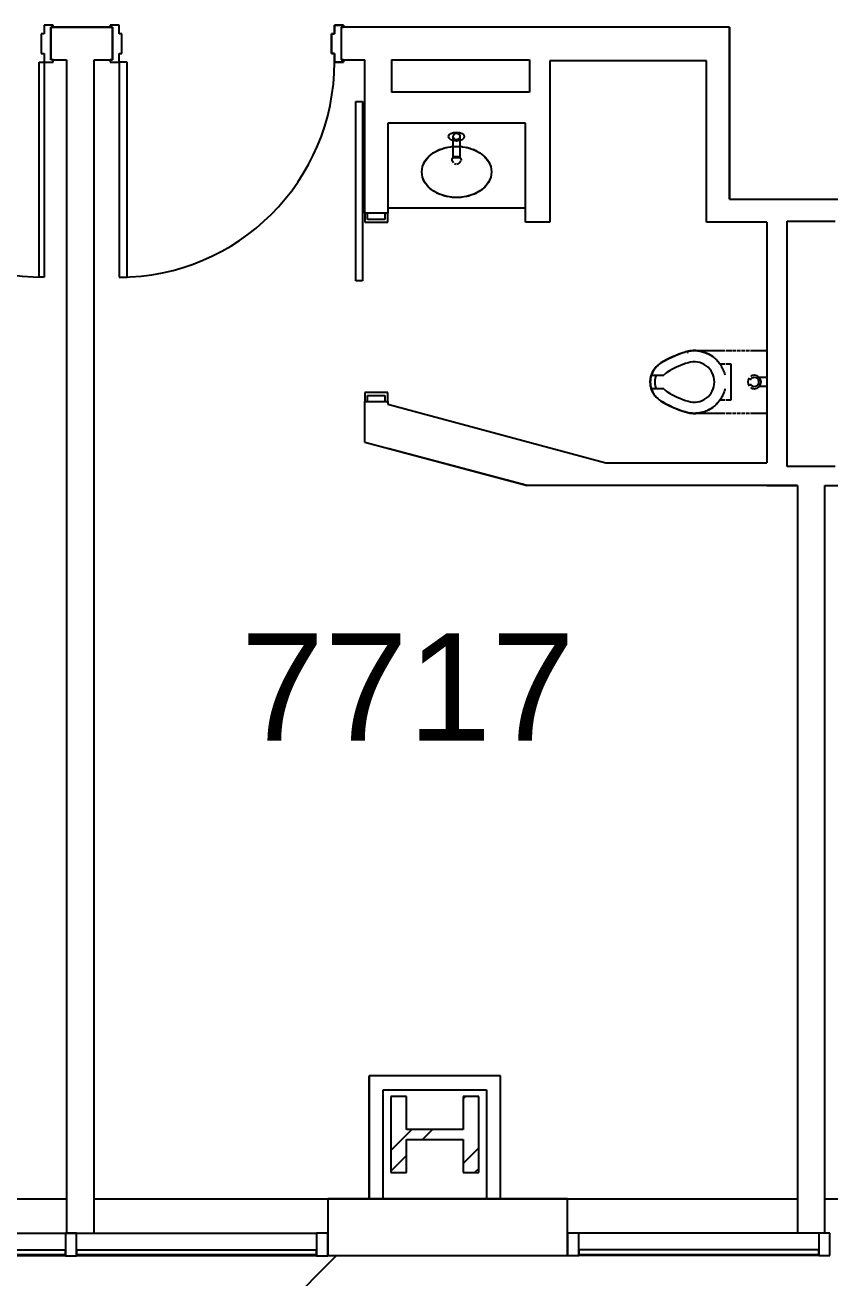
# Model space of a CAD drawing. Header units: inches. Extents: x -59 to 5673, y -29 to 4299.
# Drawn here: x 1039.2 to 1218.7, y 3088.1 to 3367.6 of the extents above; entities that cross this region are included whole.
import ezdxf

# ---------------------------------------------------------------- set-up
doc = ezdxf.new("R2010")
doc.units = ezdxf.units.IN
doc.header["$LTSCALE"] = 96
doc.header["$MEASUREMENT"] = 0
for name, color, linetype in [('A-ANNO-ROOM', 4, 'Continuous'), ('A-COLS', 5, 'Continuous'), ('A-DOOR', 2, 'Continuous'), ('A-FLOR-CASE', 3, 'Continuous'), ('A-FLOR-PFIX', 2, 'Continuous'), ('A-GLAZ', 2, 'Continuous'), ('A-ROOF-LEVL-THIN', 1, 'Continuous'), ('A-WALL-FULL', 6, 'Continuous')]:
    doc.layers.add(name, color=color, linetype=linetype)
doc.styles.add('ARIAL', font='arial.ttf')

msp = doc.modelspace()

# ---------------------------------------------------------------- linework, layer by layer
at = {"layer": 'A-COLS'}
for p, q in [((1124.28, 3128.58), (1120.78, 3128.58)), ((1120.78, 3128.58), (1120.78, 3111.58)), ((1124.28, 3128.58), (1120.78, 3128.58)), ((1120.78, 3128.58), (1120.78, 3111.58)), ((1124.28, 3121.17), (1124.28, 3128.58)), ((1124.28, 3121.17), (1124.28, 3128.58)), ((1136.88, 3128.01), (1137.45, 3128.58)), ((1140.38, 3128.58), (1136.88, 3128.58)), ((1136.88, 3128.58), (1136.88, 3121.17)), ((1136.88, 3128.01), (1137.45, 3128.58)), ((1140.38, 3128.58), (1136.88, 3128.58)), ((1136.88, 3128.58), (1136.88, 3121.17)), ((1140.38, 3111.58), (1140.38, 3128.58)), ((1140.38, 3111.58), (1140.38, 3128.58)), ((1120.78, 3116.52), (1125.43, 3121.17)), ((1120.78, 3116.52), (1125.43, 3121.17)), ((1136.88, 3121.17), (1124.28, 3121.17)), ((1136.88, 3121.17), (1124.28, 3121.17)), ((1127.85, 3118.98), (1130.04, 3121.17)), ((1127.85, 3118.98), (1130.04, 3121.17)), ((1124.28, 3111.58), (1124.28, 3118.98)), ((1124.28, 3118.98), (1136.88, 3118.98)), ((1124.28, 3111.58), (1124.28, 3118.98)), ((1124.28, 3118.98), (1136.88, 3118.98)), ((1136.88, 3118.98), (1136.88, 3111.58)), ((1136.88, 3118.98), (1136.88, 3111.58)), ((1136.88, 3113.61), (1140.38, 3117.11)), ((1136.88, 3113.61), (1140.38, 3117.11)), ((1120.78, 3111.91), (1124.28, 3115.41)), ((1120.78, 3111.91), (1124.28, 3115.41)), ((1120.78, 3111.58), (1124.28, 3111.58)), ((1120.78, 3111.58), (1124.28, 3111.58)), ((1136.88, 3111.58), (1140.38, 3111.58)), ((1136.88, 3111.58), (1140.38, 3111.58)), ((1139.45, 3111.58), (1140.38, 3112.5)), ((1139.45, 3111.58), (1140.38, 3112.5))]:
    msp.add_line(p, q, dxfattribs=at)
at = {"layer": 'A-DOOR'}
for p, q in [((1043.45, 3365.64), (1042.83, 3365.64)), ((1042.83, 3365.64), (1042.83, 3361.26)), ((1043.45, 3365.64), (1042.83, 3365.64)), ((1042.83, 3365.64), (1042.83, 3361.26)), ((1045.45, 3367.58), (1043.45, 3367.58)), ((1043.45, 3367.58), (1043.45, 3365.64)), ((1045.45, 3367.58), (1043.45, 3367.58)), ((1043.45, 3367.58), (1043.45, 3365.64)), ((1044.95, 3359.83), (1044.95, 3367.08)), ((1044.95, 3367.08), (1045.45, 3367.08)), ((1044.95, 3359.83), (1044.95, 3367.08)), ((1044.95, 3367.08), (1045.45, 3367.08)), ((1045.45, 3367.08), (1045.45, 3367.58)), ((1045.45, 3367.08), (1045.45, 3367.58)), ((1058.2, 3367.58), (1058.2, 3367.08)), ((1060.2, 3367.58), (1058.2, 3367.58)), ((1058.2, 3367.58), (1058.2, 3367.08)), ((1060.2, 3367.58), (1058.2, 3367.58)), ((1058.2, 3367.58), (1058.2, 3367.08)), ((1060.2, 3367.58), (1058.2, 3367.58)), ((1058.2, 3367.58), (1058.2, 3367.08)), ((1060.2, 3367.58), (1058.2, 3367.58)), ((1058.2, 3367.08), (1058.7, 3367.08)), ((1058.2, 3367.08), (1058.7, 3367.08)), ((1058.7, 3367.08), (1058.7, 3359.83)), ((1058.7, 3367.08), (1058.7, 3359.83)), ((1060.2, 3365.64), (1060.2, 3367.58)), ((1060.2, 3365.64), (1060.2, 3367.58)), ((1060.2, 3365.64), (1060.2, 3367.58)), ((1060.2, 3365.64), (1060.2, 3367.58)), ((1060.82, 3365.64), (1060.2, 3365.64)), ((1060.82, 3365.64), (1060.2, 3365.64)), ((1060.82, 3365.64), (1060.2, 3365.64)), ((1060.82, 3365.64), (1060.2, 3365.64)), ((1060.82, 3361.26), (1060.82, 3365.64)), ((1060.82, 3361.26), (1060.82, 3365.64)), ((1060.82, 3361.26), (1060.82, 3365.64)), ((1060.82, 3361.26), (1060.82, 3365.64)), ((1107.58, 3365.64), (1108.2, 3365.64)), ((1107.58, 3361.26), (1107.58, 3365.64)), ((1108.2, 3365.64), (1107.58, 3365.64)), ((1107.58, 3365.64), (1107.58, 3361.26)), ((1107.58, 3365.64), (1108.2, 3365.64)), ((1107.58, 3361.26), (1107.58, 3365.64)), ((1108.2, 3365.64), (1107.58, 3365.64)), ((1107.58, 3365.64), (1107.58, 3361.26)), ((1108.2, 3367.58), (1110.2, 3367.58)), ((1108.2, 3365.64), (1108.2, 3367.58)), ((1110.2, 3367.58), (1108.2, 3367.58)), ((1108.2, 3367.58), (1108.2, 3365.64)), ((1108.2, 3367.58), (1110.2, 3367.58)), ((1108.2, 3365.64), (1108.2, 3367.58)), ((1110.2, 3367.58), (1108.2, 3367.58)), ((1108.2, 3367.58), (1108.2, 3365.64)), ((1109.7, 3367.08), (1109.7, 3359.83)), ((1110.2, 3367.08), (1109.7, 3367.08)), ((1109.7, 3367.08), (1110.2, 3367.08)), ((1109.7, 3367.08), (1109.7, 3359.83)), ((1110.2, 3367.08), (1109.7, 3367.08)), ((1109.7, 3367.08), (1110.2, 3367.08)), ((1110.2, 3367.58), (1110.2, 3367.08)), ((1110.2, 3367.08), (1110.2, 3367.58)), ((1110.2, 3367.58), (1110.2, 3367.08)), ((1110.2, 3367.08), (1110.2, 3367.58)), ((1042.83, 3361.26), (1043.45, 3361.26)), ((1042.83, 3361.26), (1043.45, 3361.26)), ((1043.45, 3361.26), (1043.45, 3359.33)), ((1043.45, 3361.26), (1043.45, 3359.33)), ((1045.45, 3359.83), (1044.95, 3359.83)), ((1045.45, 3359.83), (1044.95, 3359.83)), ((1045.45, 3359.33), (1045.45, 3359.83)), ((1045.45, 3359.33), (1045.45, 3359.83)), ((1058.2, 3359.83), (1058.2, 3359.33)), ((1058.7, 3359.83), (1058.2, 3359.83)), ((1058.2, 3359.83), (1058.2, 3359.33)), ((1058.2, 3359.83), (1058.2, 3359.33)), ((1058.7, 3359.83), (1058.2, 3359.83)), ((1058.2, 3359.83), (1058.2, 3359.33)), ((1060.2, 3361.26), (1060.82, 3361.26)), ((1060.2, 3359.83), (1060.2, 3361.26)), ((1060.2, 3359.83), (1060.2, 3361.26)), ((1060.2, 3361.26), (1060.82, 3361.26)), ((1060.2, 3361.26), (1060.82, 3361.26)), ((1060.2, 3359.83), (1060.2, 3361.26)), ((1060.2, 3359.33), (1060.2, 3361.26)), ((1060.2, 3359.83), (1060.2, 3361.26)), ((1060.2, 3361.26), (1060.82, 3361.26)), ((1060.2, 3359.33), (1060.2, 3359.83)), ((1060.2, 3359.33), (1060.2, 3359.83)), ((1060.2, 3359.33), (1060.2, 3359.83)), ((1108.2, 3361.26), (1107.58, 3361.26)), ((1107.58, 3361.26), (1108.2, 3361.26)), ((1108.2, 3361.26), (1107.58, 3361.26)), ((1107.58, 3361.26), (1108.2, 3361.26)), ((1108.2, 3359.83), (1108.2, 3361.26)), ((1108.2, 3361.26), (1108.2, 3359.83)), ((1108.2, 3359.83), (1108.2, 3361.26)), ((1108.2, 3359.33), (1108.2, 3361.26)), ((1108.2, 3361.26), (1108.2, 3359.83)), ((1108.2, 3359.33), (1108.2, 3359.83)), ((1108.2, 3359.83), (1108.2, 3359.33)), ((1108.2, 3359.33), (1108.2, 3359.83)), ((1109.7, 3359.83), (1110.2, 3359.83)), ((1110.2, 3359.83), (1109.7, 3359.83)), ((1109.7, 3359.83), (1110.2, 3359.83)), ((1110.2, 3359.83), (1109.7, 3359.83)), ((1110.2, 3359.83), (1110.2, 3359.33)), ((1110.2, 3359.33), (1110.2, 3359.83)), ((1110.2, 3359.83), (1110.2, 3359.33)), ((1110.2, 3359.33), (1110.2, 3359.83)), ((1042.33, 3359.33), (1043.45, 3359.33)), ((1042.33, 3311.33), (1042.33, 3359.33)), ((1042.33, 3359.33), (1043.45, 3359.33)), ((1042.33, 3311.33), (1042.33, 3359.33)), ((1043.45, 3359.33), (1043.45, 3311.33)), ((1043.45, 3359.33), (1045.45, 3359.33)), ((1043.45, 3359.33), (1043.45, 3311.33)), ((1043.45, 3359.33), (1045.45, 3359.33)), ((1058.2, 3359.33), (1060.2, 3359.33)), ((1058.2, 3359.33), (1060.2, 3359.33)), ((1058.2, 3359.33), (1060.2, 3359.33)), ((1058.2, 3359.33), (1060.2, 3359.33)), ((1061.95, 3359.33), (1060.2, 3359.33)), ((1060.2, 3359.33), (1060.2, 3311.33)), ((1061.95, 3359.33), (1060.2, 3359.33)), ((1060.2, 3359.33), (1060.2, 3311.33)), ((1061.95, 3311.33), (1061.95, 3359.33)), ((1061.95, 3311.33), (1061.95, 3359.33)), ((1110.2, 3359.33), (1108.2, 3359.33)), ((1108.2, 3359.33), (1110.2, 3359.33)), ((1110.2, 3359.33), (1108.2, 3359.33)), ((1108.2, 3359.33), (1110.2, 3359.33)), ((1112.95, 3350.49), (1114.45, 3350.49)), ((1112.95, 3310.49), (1112.95, 3350.49)), ((1112.95, 3350.49), (1114.45, 3350.49)), ((1112.95, 3310.49), (1112.95, 3350.49)), ((1114.45, 3350.49), (1114.45, 3310.49)), ((1114.45, 3350.49), (1114.45, 3310.49)), ((1114.95, 3325.58), (1114.95, 3323.58)), ((1115.58, 3325.58), (1114.95, 3325.58)), ((1114.95, 3325.58), (1114.95, 3323.58)), ((1115.58, 3325.58), (1114.95, 3325.58)), ((1114.95, 3323.58), (1120.08, 3323.58)), ((1114.95, 3323.58), (1120.08, 3323.58)), ((1114.95, 3323.58), (1120.08, 3323.58)), ((1114.95, 3323.58), (1120.08, 3323.58)), ((1115.58, 3324.2), (1115.58, 3325.58)), ((1115.58, 3324.2), (1115.58, 3325.58)), ((1119.45, 3324.2), (1115.58, 3324.2)), ((1119.45, 3324.2), (1115.58, 3324.2)), ((1119.45, 3325.58), (1119.45, 3324.2)), ((1120.08, 3325.58), (1119.45, 3325.58)), ((1119.45, 3325.58), (1119.45, 3324.2)), ((1120.08, 3325.58), (1119.45, 3325.58)), ((1120.08, 3323.58), (1120.08, 3325.58)), ((1120.08, 3323.58), (1120.08, 3325.58)), ((1043.45, 3311.33), (1042.33, 3311.33)), ((1043.45, 3311.33), (1042.33, 3311.33)), ((1060.2, 3311.33), (1061.95, 3311.33)), ((1060.2, 3311.33), (1061.95, 3311.33)), ((1114.45, 3310.49), (1112.95, 3310.49)), ((1114.45, 3310.49), (1112.95, 3310.49)), ((1114.95, 3285.58), (1114.95, 3283.58)), ((1120.08, 3285.58), (1114.95, 3285.58)), ((1115.58, 3284.95), (1119.45, 3284.95)), ((1115.58, 3283.58), (1115.58, 3284.95)), ((1119.45, 3284.95), (1119.45, 3283.58)), ((1120.08, 3283.58), (1120.08, 3285.58)), ((1114.95, 3283.58), (1115.58, 3283.58)), ((1119.45, 3283.58), (1120.08, 3283.58))]:
    msp.add_line(p, q, dxfattribs=at)
for centre, start, end in [((1043.45, 3359.33), 180, 270), ((1043.45, 3359.33), 180, 270), ((1060.2, 3359.33), 270, 0), ((1060.2, 3359.33), 270, 0), ((1060.2, 3359.33), 270, 0), ((1060.2, 3359.33), 270, 0)]:
    msp.add_arc(centre, 48, start, end, dxfattribs=at)
at = {"layer": 'A-FLOR-CASE'}
msp.add_line((1150.83, 3326.7), (1120.08, 3326.7), dxfattribs=at)
msp.add_line((1150.83, 3326.7), (1120.08, 3326.7), dxfattribs=at)
at = {"layer": 'A-FLOR-PFIX'}
for p, q in [((1131.56, 3339.76), (1133.05, 3340.25)), ((1131.56, 3339.76), (1133.05, 3340.25)), ((1133.05, 3340.25), (1134.64, 3340.5)), ((1133.05, 3340.25), (1134.64, 3340.5)), ((1134.64, 3340.5), (1136.26, 3340.5)), ((1134.64, 3340.5), (1136.26, 3340.5)), ((1134.7, 3337.96), (1134.7, 3342.71)), ((1134.7, 3337.96), (1134.7, 3342.71)), ((1136.2, 3342.71), (1136.2, 3337.96)), ((1136.2, 3342.71), (1136.2, 3337.96)), ((1136.26, 3340.5), (1137.86, 3340.25)), ((1136.26, 3340.5), (1137.86, 3340.25)), ((1137.86, 3340.25), (1139.34, 3339.76)), ((1137.86, 3340.25), (1139.34, 3339.76)), ((1128.34, 3337.14), (1129.16, 3338.17)), ((1128.34, 3337.14), (1129.16, 3338.17)), ((1129.16, 3338.17), (1130.24, 3339.06)), ((1129.16, 3338.17), (1130.24, 3339.06)), ((1130.24, 3339.06), (1131.56, 3339.76)), ((1130.24, 3339.06), (1131.56, 3339.76)), ((1134.49, 3337.79), (1134.67, 3338.13)), ((1134.49, 3337.79), (1134.67, 3338.13)), ((1134.49, 3337.31), (1134.49, 3337.79)), ((1134.49, 3337.31), (1134.49, 3337.79)), ((1134.78, 3336.82), (1134.49, 3337.31)), ((1134.78, 3336.82), (1134.49, 3337.31)), ((1134.67, 3338.13), (1134.85, 3338.27)), ((1134.67, 3338.13), (1134.85, 3338.27)), ((1136.2, 3337.96), (1134.7, 3337.96)), ((1136.2, 3337.96), (1134.7, 3337.96)), ((1134.85, 3338.27), (1135.76, 3338.26)), ((1134.85, 3338.27), (1135.76, 3338.26)), ((1135.76, 3338.26), (1136.29, 3337.9)), ((1135.76, 3338.26), (1136.29, 3337.9)), ((1136.29, 3337.9), (1136.44, 3337.5)), ((1136.29, 3337.9), (1136.44, 3337.5)), ((1136.44, 3337.5), (1136.43, 3337.35)), ((1136.44, 3337.5), (1136.43, 3337.35)), ((1139.34, 3339.76), (1140.66, 3339.06)), ((1139.34, 3339.76), (1140.66, 3339.06)), ((1140.66, 3339.06), (1141.75, 3338.17)), ((1140.66, 3339.06), (1141.75, 3338.17)), ((1141.75, 3338.17), (1142.56, 3337.14)), ((1141.75, 3338.17), (1142.56, 3337.14)), ((1127.67, 3334.81), (1127.84, 3336)), ((1127.67, 3334.81), (1127.84, 3336)), ((1127.84, 3333.62), (1127.67, 3334.81)), ((1127.84, 3333.62), (1127.67, 3334.81)), ((1127.84, 3336), (1128.34, 3337.14)), ((1127.84, 3336), (1128.34, 3337.14)), ((1142.56, 3337.14), (1143.06, 3336)), ((1142.56, 3337.14), (1143.06, 3336)), ((1143.06, 3336), (1143.23, 3334.81)), ((1143.06, 3336), (1143.23, 3334.81)), ((1143.23, 3334.81), (1143.06, 3333.62)), ((1143.23, 3334.81), (1143.06, 3333.62)), ((1127.9, 3333.44), (1127.82, 3333.69)), ((1127.9, 3333.44), (1127.82, 3333.69)), ((1128.34, 3332.48), (1127.84, 3333.62)), ((1128.34, 3332.48), (1127.84, 3333.62)), ((1129.16, 3331.45), (1128.34, 3332.48)), ((1129.16, 3331.45), (1128.34, 3332.48)), ((1142.56, 3332.48), (1141.75, 3331.45)), ((1142.56, 3332.48), (1141.75, 3331.45)), ((1143.06, 3333.62), (1142.56, 3332.48)), ((1143.06, 3333.62), (1142.56, 3332.48)), ((1143.08, 3333.69), (1143.01, 3333.44)), ((1143.08, 3333.69), (1143.01, 3333.44)), ((1130.24, 3330.56), (1129.16, 3331.45)), ((1130.24, 3330.56), (1129.16, 3331.45)), ((1131.56, 3329.86), (1130.24, 3330.56)), ((1131.56, 3329.86), (1130.24, 3330.56)), ((1133.05, 3329.37), (1131.56, 3329.86)), ((1133.05, 3329.37), (1131.56, 3329.86)), ((1134.64, 3329.12), (1133.05, 3329.37)), ((1134.64, 3329.12), (1133.05, 3329.37)), ((1136.26, 3329.12), (1134.64, 3329.12)), ((1136.26, 3329.12), (1134.64, 3329.12)), ((1137.86, 3329.37), (1136.26, 3329.12)), ((1137.86, 3329.37), (1136.26, 3329.12)), ((1139.34, 3329.86), (1137.86, 3329.37)), ((1139.34, 3329.86), (1137.86, 3329.37)), ((1140.66, 3330.56), (1139.34, 3329.86)), ((1140.66, 3330.56), (1139.34, 3329.86)), ((1141.75, 3331.45), (1140.66, 3330.56)), ((1141.75, 3331.45), (1140.66, 3330.56)), ((1181.01, 3292.2), (1181.8, 3292.67)), ((1181.8, 3292.67), (1182.61, 3293.11)), ((1182.61, 3293.11), (1183.43, 3293.51)), ((1183.43, 3293.51), (1184.27, 3293.88)), ((1184.27, 3293.88), (1185.13, 3294.22)), ((1185.13, 3294.22), (1186, 3294.52)), ((1186, 3294.52), (1186.39, 3294.64)), ((1186.39, 3294.64), (1186.66, 3294.72)), ((1186.66, 3294.72), (1186.93, 3294.79)), ((1186.93, 3294.79), (1187.2, 3294.84)), ((1187.2, 3294.84), (1187.48, 3294.89)), ((1187.48, 3294.89), (1187.76, 3294.92)), ((1187.76, 3294.92), (1188.04, 3294.94)), ((1188.04, 3294.94), (1188.32, 3294.95)), ((1188.32, 3294.95), (1188.6, 3294.95)), ((1188.44, 3294.95), (1195.27, 3294.95)), ((1188.6, 3294.95), (1188.88, 3294.94)), ((1188.88, 3294.94), (1189.16, 3294.91)), ((1189.16, 3294.91), (1189.43, 3294.88)), ((1189.43, 3294.88), (1189.71, 3294.83)), ((1189.71, 3294.83), (1189.98, 3294.78)), ((1189.98, 3294.78), (1190.26, 3294.71)), ((1190.26, 3294.71), (1190.52, 3294.63)), ((1190.52, 3294.63), (1190.79, 3294.54)), ((1190.79, 3294.54), (1191.05, 3294.45)), ((1191.05, 3294.45), (1191.31, 3294.34)), ((1191.31, 3294.34), (1191.56, 3294.22)), ((1191.56, 3294.22), (1191.81, 3294.09)), ((1191.81, 3294.09), (1192.05, 3293.95)), ((1192.05, 3293.95), (1192.29, 3293.8)), ((1192.29, 3293.8), (1192.52, 3293.64)), ((1192.52, 3293.64), (1192.74, 3293.47)), ((1192.74, 3293.47), (1192.96, 3293.29)), ((1192.96, 3293.29), (1193.17, 3293.11)), ((1193.17, 3293.11), (1193.37, 3292.91)), ((1193.37, 3292.91), (1193.57, 3292.71)), ((1193.57, 3292.71), (1193.76, 3292.5)), ((1193.76, 3292.5), (1193.93, 3292.29)), ((1195.51, 3294.95), (1196.79, 3294.95)), ((1197, 3294.95), (1197.79, 3294.95)), ((1198, 3294.95), (1198.79, 3294.95)), ((1199, 3294.95), (1199.77, 3294.95)), ((1200.01, 3294.95), (1200.79, 3294.95)), ((1201, 3294.95), (1204.64, 3294.95)), ((1178.89, 3289.52), (1178.96, 3289.71)), ((1178.96, 3289.71), (1179.03, 3289.9)), ((1179.03, 3289.9), (1179.12, 3290.08)), ((1179.12, 3290.08), (1179.21, 3290.26)), ((1179.21, 3290.26), (1179.3, 3290.44)), ((1179.3, 3290.44), (1179.4, 3290.61)), ((1179.4, 3290.61), (1179.51, 3290.77)), ((1179.51, 3290.77), (1179.63, 3290.94)), ((1179.63, 3290.94), (1179.75, 3291.1)), ((1179.75, 3291.1), (1179.88, 3291.25)), ((1179.88, 3291.25), (1180.02, 3291.4)), ((1180.02, 3291.4), (1180.16, 3291.54)), ((1180.16, 3291.54), (1180.3, 3291.67)), ((1180.3, 3291.67), (1180.45, 3291.81)), ((1180.45, 3291.81), (1180.61, 3291.93)), ((1180.61, 3291.93), (1180.77, 3292.05)), ((1180.77, 3292.05), (1180.94, 3292.16)), ((1180.94, 3292.16), (1181.01, 3292.2)), ((1193.93, 3292.29), (1194.1, 3292.06)), ((1194.1, 3292.06), (1194.26, 3291.84)), ((1195.28, 3291.95), (1194.18, 3291.95)), ((1194.26, 3291.84), (1194.41, 3291.6)), ((1194.41, 3291.6), (1194.55, 3291.36)), ((1194.55, 3291.36), (1194.69, 3291.11)), ((1194.69, 3291.11), (1194.81, 3290.86)), ((1194.81, 3290.86), (1194.92, 3290.6)), ((1194.92, 3290.6), (1195.02, 3290.34)), ((1195.02, 3290.34), (1195.11, 3290.07)), ((1195.11, 3290.07), (1195.19, 3289.81)), ((1195.19, 3289.81), (1195.26, 3289.53)), ((1196.69, 3291.95), (1195.49, 3291.95)), ((1196.69, 3283.95), (1196.69, 3291.95)), ((1178.64, 3288.15), (1178.66, 3288.35)), ((1178.64, 3287.95), (1178.64, 3288.15)), ((1178.64, 3287.87), (1178.64, 3287.95)), ((1178.65, 3287.67), (1178.64, 3287.87)), ((1178.66, 3287.47), (1178.65, 3287.67)), ((1178.66, 3288.35), (1178.68, 3288.55)), ((1178.69, 3287.27), (1178.66, 3287.47)), ((1178.68, 3288.55), (1178.7, 3288.75)), ((1178.72, 3287.08), (1178.69, 3287.27)), ((1178.7, 3288.75), (1178.74, 3288.94)), ((1178.76, 3286.88), (1178.72, 3287.08)), ((1178.74, 3288.94), (1178.78, 3289.14)), ((1178.8, 3286.69), (1178.76, 3286.88)), ((1178.78, 3289.14), (1178.83, 3289.33)), ((1178.83, 3289.33), (1178.89, 3289.52)), ((1178.87, 3289.45), (1181.64, 3289.45)), ((1204.64, 3288.95), (1202.98, 3288.95)), ((1204.64, 3286.95), (1202.98, 3286.95)), ((1178.86, 3286.49), (1178.8, 3286.69)), ((1178.92, 3286.3), (1178.86, 3286.49)), ((1181.64, 3286.45), (1178.87, 3286.45)), ((1178.99, 3286.12), (1178.92, 3286.3)), ((1179.07, 3285.93), (1178.99, 3286.12)), ((1179.15, 3285.75), (1179.07, 3285.93)), ((1179.24, 3285.57), (1179.15, 3285.75)), ((1179.34, 3285.4), (1179.24, 3285.57)), ((1179.45, 3285.23), (1179.34, 3285.4)), ((1179.56, 3285.06), (1179.45, 3285.23)), ((1179.68, 3284.9), (1179.56, 3285.06)), ((1179.8, 3284.75), (1179.68, 3284.9)), ((1179.93, 3284.6), (1179.8, 3284.75)), ((1180.07, 3284.45), (1179.93, 3284.6)), ((1180.21, 3284.31), (1180.07, 3284.45)), ((1180.36, 3284.18), (1180.21, 3284.31)), ((1180.52, 3284.05), (1180.36, 3284.18)), ((1194.37, 3284.23), (1194.22, 3284)), ((1194.51, 3284.47), (1194.37, 3284.23)), ((1194.65, 3284.72), (1194.51, 3284.47)), ((1194.77, 3284.97), (1194.65, 3284.72)), ((1194.89, 3285.23), (1194.77, 3284.97)), ((1194.99, 3285.49), (1194.89, 3285.23)), ((1195.08, 3285.75), (1194.99, 3285.49)), ((1195.17, 3286.02), (1195.08, 3285.75)), ((1195.24, 3286.29), (1195.17, 3286.02)), ((1195.27, 3286.42), (1195.24, 3286.29)), ((1180.67, 3283.93), (1180.52, 3284.05)), ((1180.84, 3283.81), (1180.67, 3283.93)), ((1181.01, 3283.7), (1180.84, 3283.81)), ((1181.35, 3283.49), (1181.01, 3283.7)), ((1182.15, 3283.04), (1181.35, 3283.49)), ((1182.97, 3282.61), (1182.15, 3283.04)), ((1183.8, 3282.22), (1182.97, 3282.61)), ((1184.65, 3281.87), (1183.8, 3282.22)), ((1185.51, 3281.55), (1184.65, 3281.87)), ((1186.39, 3281.26), (1185.51, 3281.55)), ((1190.71, 3281.33), (1190.45, 3281.25)), ((1190.97, 3281.43), (1190.71, 3281.33)), ((1191.23, 3281.53), (1190.97, 3281.43)), ((1191.49, 3281.65), (1191.23, 3281.53)), ((1191.74, 3281.78), (1191.49, 3281.65)), ((1191.98, 3281.91), (1191.74, 3281.78)), ((1192.22, 3282.06), (1191.98, 3281.91)), ((1192.45, 3282.22), (1192.22, 3282.06)), ((1192.68, 3282.38), (1192.45, 3282.22)), ((1192.9, 3282.56), (1192.68, 3282.38)), ((1193.11, 3282.74), (1192.9, 3282.56)), ((1193.32, 3282.93), (1193.11, 3282.74)), ((1193.51, 3283.13), (1193.32, 3282.93)), ((1193.7, 3283.34), (1193.51, 3283.13)), ((1193.88, 3283.55), (1193.7, 3283.34)), ((1194.05, 3283.77), (1193.88, 3283.55)), ((1194.22, 3284), (1194.05, 3283.77)), ((1194.18, 3283.95), (1195.27, 3283.95)), ((1195.51, 3283.95), (1196.69, 3283.95)), ((1186.58, 3281.2), (1186.39, 3281.26)), ((1186.85, 3281.13), (1186.58, 3281.2)), ((1187.12, 3281.08), (1186.85, 3281.13)), ((1187.4, 3281.03), (1187.12, 3281.08)), ((1187.68, 3280.99), (1187.4, 3281.03)), ((1187.95, 3280.97), (1187.68, 3280.99)), ((1188.23, 3280.95), (1187.95, 3280.97)), ((1188.51, 3280.95), (1188.23, 3280.95)), ((1195.27, 3280.95), (1188.44, 3280.95)), ((1188.79, 3280.96), (1188.51, 3280.95)), ((1189.07, 3280.98), (1188.79, 3280.96)), ((1189.35, 3281.01), (1189.07, 3280.98)), ((1189.63, 3281.05), (1189.35, 3281.01)), ((1189.9, 3281.11), (1189.63, 3281.05)), ((1190.18, 3281.17), (1189.9, 3281.11)), ((1190.45, 3281.25), (1190.18, 3281.17)), ((1196.77, 3280.95), (1195.51, 3280.95)), ((1197.77, 3280.95), (1197.01, 3280.95)), ((1198.77, 3280.95), (1198.01, 3280.95)), ((1199.77, 3280.95), (1199.01, 3280.95)), ((1200.77, 3280.95), (1200.01, 3280.95)), ((1204.64, 3280.95), (1201.01, 3280.95))]:
    msp.add_line(p, q, dxfattribs=at)
msp.add_circle((1135.45, 3342.71), 0.75, dxfattribs=at)
msp.add_circle((1135.45, 3342.71), 0.75, dxfattribs=at)
for centre, radius, start, end in [((1135.45, 3337.56), 1, 271.4853, 342), ((1135.45, 3337.56), 1, 271.4853, 342), ((1135.45, 3337.56), 1, 242.4389, 260.9999), ((1135.45, 3337.56), 1, 242.4389, 260.9999), ((1193.13, 3272.65), 23, 107.0353, 121.8005), ((1188.44, 3287.95), 7, 34.8499, 107.0353), ((1186.93, 3293.95), 0.5, 70, 90), ((1188.44, 3287.95), 7, 87.2136, 92.1628), ((1188.44, 3287.95), 7, 71.3562, 77.2878), ((1188.44, 3287.95), 7, 56.0654, 62.41), ((1188.44, 3287.95), 7, 40.9635, 47.5291), ((1183.64, 3287.95), 5, 121.8005, 162.5424), ((1183.64, 3287.95), 5, 149.9619, 155.5628), ((1183.64, 3287.95), 5, 136.3503, 140.5574), ((1183.64, 3287.95), 2.5, 121.8005, 143.1301), ((1193.13, 3272.65), 20.5, 107.0353, 121.8005), ((1188.44, 3287.95), 4.5, 0, 107.0353), ((1183.64, 3287.95), 5, 162.4315, 180), ((1183.64, 3287.95), 5, 180, 197.5685), ((1183.64, 3287.95), 4, 157.7775, 180), ((1183.64, 3287.95), 4, 180, 202.2225), ((1188.44, 3287.95), 4.5, 252.9647, 0), ((1201.86, 3287.95), 1.5, 139.9625, 220.0375), ((1201.86, 3287.95), 0.996, 90, 157.3114), ((1201.86, 3287.95), 0.996, 202.6886, 90), ((1201.86, 3287.95), 1.5, 90, 125.3367), ((1201.86, 3287.95), 1.5, 270, 90), ((1183.64, 3287.95), 5, 197.4576, 238.1995), ((1183.64, 3287.95), 5, 204.4372, 210.0381), ((1183.64, 3287.95), 5, 219.4426, 223.6497), ((1183.64, 3287.95), 2.5, 216.8699, 238.1995), ((1193.13, 3303.25), 20.5, 238.1995, 252.9647), ((1201.86, 3287.95), 1.5, 234.3619, 270), ((1193.13, 3303.25), 23, 238.1995, 252.9647), ((1188.44, 3287.95), 7, 252.9647, 325.1501), ((1188.44, 3287.95), 7, 282.7122, 288.6438), ((1188.44, 3287.95), 7, 297.59, 303.9346), ((1188.44, 3287.95), 7, 312.4709, 319.0365), ((1188.44, 3287.95), 7, 267.8372, 272.7864)]:
    msp.add_arc(centre, radius, start, end, dxfattribs=at)
msp.add_ellipse((1135.41, 3342.71), major_axis=(-1.75, 0), ratio=0.571429, dxfattribs=at)
msp.add_ellipse((1135.41, 3342.71), major_axis=(-1.75, 0), ratio=0.571429, dxfattribs=at)
for points, knots in [([(1132.43, 3340.08), (1132.51, 3340.1), (1132.82, 3340.19), (1133.15, 3340.27), (1133.4, 3340.32)], [1.1785276, 1.1785276, 1.1785276, 1.1785276, 1.2083049, 1.3082295, 1.3082295, 1.3082295, 1.3082295]), ([(1132.43, 3340.08), (1132.51, 3340.1), (1132.82, 3340.19), (1133.15, 3340.27), (1133.4, 3340.32)], [1.1785276, 1.1785276, 1.1785276, 1.1785276, 1.2083049, 1.3082295, 1.3082295, 1.3082295, 1.3082295]), ([(1134.11, 3340.44), (1134.24, 3340.46), (1134.56, 3340.49), (1134.88, 3340.51), (1135.08, 3340.52)], [1.4001113, 1.4001113, 1.4001113, 1.4001113, 1.4499658, 1.523624, 1.523624, 1.523624, 1.523624]), ([(1134.11, 3340.44), (1134.24, 3340.46), (1134.56, 3340.49), (1134.88, 3340.51), (1135.08, 3340.52)], [1.4001113, 1.4001113, 1.4001113, 1.4001113, 1.4499658, 1.523624, 1.523624, 1.523624, 1.523624]), ([(1135.82, 3340.52), (1136.02, 3340.51), (1136.34, 3340.49), (1136.66, 3340.46), (1136.79, 3340.44)], [1.6179686, 1.6179686, 1.6179686, 1.6179686, 1.6916268, 1.7414813, 1.7414813, 1.7414813, 1.7414813]), ([(1135.82, 3340.52), (1136.02, 3340.51), (1136.34, 3340.49), (1136.66, 3340.46), (1136.79, 3340.44)], [1.6179686, 1.6179686, 1.6179686, 1.6179686, 1.6916268, 1.7414813, 1.7414813, 1.7414813, 1.7414813]), ([(1137.5, 3340.32), (1137.76, 3340.27), (1138.08, 3340.19), (1138.4, 3340.1), (1138.47, 3340.08)], [1.8333632, 1.8333632, 1.8333632, 1.8333632, 1.9332878, 1.963065, 1.963065, 1.963065, 1.963065]), ([(1137.5, 3340.32), (1137.76, 3340.27), (1138.08, 3340.19), (1138.4, 3340.1), (1138.47, 3340.08)], [1.8333632, 1.8333632, 1.8333632, 1.8333632, 1.9332878, 1.963065, 1.963065, 1.963065, 1.963065]), ([(1127.86, 3336.05), (1127.87, 3336.08), (1127.99, 3336.47), (1128.17, 3336.86), (1128.39, 3337.2)], [0.2243995, 0.2243995, 0.2243995, 0.2243995, 0.241661, 0.4416618, 0.4416618, 0.4416618, 0.4416618]), ([(1127.86, 3336.05), (1127.87, 3336.08), (1127.99, 3336.47), (1128.17, 3336.86), (1128.39, 3337.2)], [0.2243995, 0.2243995, 0.2243995, 0.2243995, 0.241661, 0.4416618, 0.4416618, 0.4416618, 0.4416618]), ([(1128.41, 3337.24), (1128.45, 3337.3), (1128.69, 3337.66), (1128.98, 3338), (1129.26, 3338.27)], [0.448799, 0.448799, 0.448799, 0.448799, 0.4833219, 0.6611047, 0.6611047, 0.6611047, 0.6611047]), ([(1128.41, 3337.24), (1128.45, 3337.3), (1128.69, 3337.66), (1128.98, 3338), (1129.26, 3338.27)], [0.448799, 0.448799, 0.448799, 0.448799, 0.4833219, 0.6611047, 0.6611047, 0.6611047, 0.6611047]), ([(1129.58, 3338.55), (1129.58, 3338.55), (1129.84, 3338.77), (1130.12, 3338.98), (1130.43, 3339.17)], [0.7248008, 0.7248008, 0.7248008, 0.7248008, 0.7249829, 0.878323, 0.878323, 0.878323, 0.878323]), ([(1129.58, 3338.55), (1129.58, 3338.55), (1129.84, 3338.77), (1130.12, 3338.98), (1130.43, 3339.17)], [0.7248008, 0.7248008, 0.7248008, 0.7248008, 0.7249829, 0.878323, 0.878323, 0.878323, 0.878323]), ([(1130.89, 3339.44), (1130.92, 3339.45), (1131.22, 3339.61), (1131.53, 3339.75), (1131.83, 3339.87)], [0.9529552, 0.9529552, 0.9529552, 0.9529552, 0.9666439, 1.0936537, 1.0936537, 1.0936537, 1.0936537]), ([(1130.89, 3339.44), (1130.92, 3339.45), (1131.22, 3339.61), (1131.53, 3339.75), (1131.83, 3339.87)], [0.9529552, 0.9529552, 0.9529552, 0.9529552, 0.9666439, 1.0936537, 1.0936537, 1.0936537, 1.0936537]), ([(1139.07, 3339.87), (1139.37, 3339.75), (1139.68, 3339.61), (1139.98, 3339.45), (1140.01, 3339.44)], [2.0479389, 2.0479389, 2.0479389, 2.0479389, 2.1749488, 2.1886374, 2.1886374, 2.1886374, 2.1886374]), ([(1139.07, 3339.87), (1139.37, 3339.75), (1139.68, 3339.61), (1139.98, 3339.45), (1140.01, 3339.44)], [2.0479389, 2.0479389, 2.0479389, 2.0479389, 2.1749488, 2.1886374, 2.1886374, 2.1886374, 2.1886374]), ([(1140.47, 3339.17), (1140.78, 3338.98), (1141.07, 3338.77), (1141.33, 3338.55), (1141.33, 3338.55)], [2.2632696, 2.2632696, 2.2632696, 2.2632696, 2.4166097, 2.4167919, 2.4167919, 2.4167919, 2.4167919]), ([(1140.47, 3339.17), (1140.78, 3338.98), (1141.07, 3338.77), (1141.33, 3338.55), (1141.33, 3338.55)], [2.2632696, 2.2632696, 2.2632696, 2.2632696, 2.4166097, 2.4167919, 2.4167919, 2.4167919, 2.4167919]), ([(1141.64, 3338.27), (1141.92, 3338), (1142.2, 3337.65), (1142.46, 3337.3), (1142.5, 3337.24)], [2.480488, 2.480488, 2.480488, 2.480488, 2.6582707, 2.6927937, 2.6927937, 2.6927937, 2.6927937]), ([(1141.64, 3338.27), (1141.92, 3338), (1142.2, 3337.65), (1142.46, 3337.3), (1142.5, 3337.24)], [2.480488, 2.480488, 2.480488, 2.480488, 2.6582707, 2.6927937, 2.6927937, 2.6927937, 2.6927937]), ([(1142.51, 3337.2), (1142.73, 3336.86), (1142.94, 3336.47), (1143.03, 3336.08), (1143.04, 3336.05)], [2.6999308, 2.6999308, 2.6999308, 2.6999308, 2.8999317, 2.9171932, 2.9171932, 2.9171932, 2.9171932]), ([(1142.51, 3337.2), (1142.73, 3336.86), (1142.94, 3336.47), (1143.03, 3336.08), (1143.04, 3336.05)], [2.6999308, 2.6999308, 2.6999308, 2.6999308, 2.8999317, 2.9171932, 2.9171932, 2.9171932, 2.9171932]), ([(1128.39, 3332.42), (1128.17, 3332.76), (1127.96, 3333.14), (1127.87, 3333.54), (1127.86, 3333.57)], [5.8415235, 5.8415235, 5.8415235, 5.8415235, 6.0415243, 6.0587858, 6.0587858, 6.0587858, 6.0587858]), ([(1128.39, 3332.42), (1128.17, 3332.76), (1127.96, 3333.14), (1127.87, 3333.54), (1127.86, 3333.57)], [5.8415235, 5.8415235, 5.8415235, 5.8415235, 6.0415243, 6.0587858, 6.0587858, 6.0587858, 6.0587858]), ([(1129.26, 3331.35), (1128.98, 3331.62), (1128.7, 3331.96), (1128.44, 3332.32), (1128.4, 3332.38)], [5.6220806, 5.6220806, 5.6220806, 5.6220806, 5.7998634, 5.8343864, 5.8343864, 5.8343864, 5.8343864]), ([(1129.26, 3331.35), (1128.98, 3331.62), (1128.7, 3331.96), (1128.44, 3332.32), (1128.4, 3332.38)], [5.6220806, 5.6220806, 5.6220806, 5.6220806, 5.7998634, 5.8343864, 5.8343864, 5.8343864, 5.8343864]), ([(1142.49, 3332.38), (1142.45, 3332.32), (1142.21, 3331.96), (1141.92, 3331.62), (1141.64, 3331.35)], [3.5903916, 3.5903916, 3.5903916, 3.5903916, 3.6249146, 3.8026973, 3.8026973, 3.8026973, 3.8026973]), ([(1142.49, 3332.38), (1142.45, 3332.32), (1142.21, 3331.96), (1141.92, 3331.62), (1141.64, 3331.35)], [3.5903916, 3.5903916, 3.5903916, 3.5903916, 3.6249146, 3.8026973, 3.8026973, 3.8026973, 3.8026973]), ([(1143.05, 3333.57), (1143.04, 3333.54), (1142.91, 3333.15), (1142.73, 3332.76), (1142.51, 3332.42)], [3.3659921, 3.3659921, 3.3659921, 3.3659921, 3.3832536, 3.5832545, 3.5832545, 3.5832545, 3.5832545]), ([(1143.05, 3333.57), (1143.04, 3333.54), (1142.91, 3333.15), (1142.73, 3332.76), (1142.51, 3332.42)], [3.3659921, 3.3659921, 3.3659921, 3.3659921, 3.3832536, 3.5832545, 3.5832545, 3.5832545, 3.5832545]), ([(1130.43, 3330.45), (1130.12, 3330.64), (1129.83, 3330.84), (1129.58, 3331.07), (1129.58, 3331.07)], [5.4048623, 5.4048623, 5.4048623, 5.4048623, 5.5582024, 5.5583845, 5.5583845, 5.5583845, 5.5583845]), ([(1130.43, 3330.45), (1130.12, 3330.64), (1129.83, 3330.84), (1129.58, 3331.07), (1129.58, 3331.07)], [5.4048623, 5.4048623, 5.4048623, 5.4048623, 5.5582024, 5.5583845, 5.5583845, 5.5583845, 5.5583845]), ([(1131.83, 3329.75), (1131.53, 3329.87), (1131.22, 3330.01), (1130.92, 3330.17), (1130.89, 3330.18)], [5.1895316, 5.1895316, 5.1895316, 5.1895316, 5.3165414, 5.3302301, 5.3302301, 5.3302301, 5.3302301]), ([(1131.83, 3329.75), (1131.53, 3329.87), (1131.22, 3330.01), (1130.92, 3330.17), (1130.89, 3330.18)], [5.1895316, 5.1895316, 5.1895316, 5.1895316, 5.3165414, 5.3302301, 5.3302301, 5.3302301, 5.3302301]), ([(1133.4, 3329.29), (1133.15, 3329.34), (1132.82, 3329.42), (1132.51, 3329.52), (1132.43, 3329.54)], [4.9749558, 4.9749558, 4.9749558, 4.9749558, 5.0748804, 5.1046577, 5.1046577, 5.1046577, 5.1046577]), ([(1133.4, 3329.29), (1133.15, 3329.34), (1132.82, 3329.42), (1132.51, 3329.52), (1132.43, 3329.54)], [4.9749558, 4.9749558, 4.9749558, 4.9749558, 5.0748804, 5.1046577, 5.1046577, 5.1046577, 5.1046577]), ([(1135.08, 3329.1), (1134.88, 3329.1), (1134.56, 3329.12), (1134.24, 3329.16), (1134.11, 3329.18)], [4.7595613, 4.7595613, 4.7595613, 4.7595613, 4.8332195, 4.883074, 4.883074, 4.883074, 4.883074]), ([(1135.08, 3329.1), (1134.88, 3329.1), (1134.56, 3329.12), (1134.24, 3329.16), (1134.11, 3329.18)], [4.7595613, 4.7595613, 4.7595613, 4.7595613, 4.8332195, 4.883074, 4.883074, 4.883074, 4.883074]), ([(1136.79, 3329.18), (1136.66, 3329.16), (1136.34, 3329.12), (1136.02, 3329.1), (1135.82, 3329.1)], [4.541704, 4.541704, 4.541704, 4.541704, 4.5915585, 4.6652167, 4.6652167, 4.6652167, 4.6652167]), ([(1136.79, 3329.18), (1136.66, 3329.16), (1136.34, 3329.12), (1136.02, 3329.1), (1135.82, 3329.1)], [4.541704, 4.541704, 4.541704, 4.541704, 4.5915585, 4.6652167, 4.6652167, 4.6652167, 4.6652167]), ([(1138.47, 3329.54), (1138.4, 3329.52), (1138.08, 3329.42), (1137.76, 3329.34), (1137.5, 3329.29)], [4.3201203, 4.3201203, 4.3201203, 4.3201203, 4.3498975, 4.4498221, 4.4498221, 4.4498221, 4.4498221]), ([(1138.47, 3329.54), (1138.4, 3329.52), (1138.08, 3329.42), (1137.76, 3329.34), (1137.5, 3329.29)], [4.3201203, 4.3201203, 4.3201203, 4.3201203, 4.3498975, 4.4498221, 4.4498221, 4.4498221, 4.4498221]), ([(1140.01, 3330.18), (1139.98, 3330.17), (1139.68, 3330.01), (1139.37, 3329.87), (1139.07, 3329.75)], [4.0945479, 4.0945479, 4.0945479, 4.0945479, 4.1082365, 4.2352464, 4.2352464, 4.2352464, 4.2352464]), ([(1140.01, 3330.18), (1139.98, 3330.17), (1139.68, 3330.01), (1139.37, 3329.87), (1139.07, 3329.75)], [4.0945479, 4.0945479, 4.0945479, 4.0945479, 4.1082365, 4.2352464, 4.2352464, 4.2352464, 4.2352464]), ([(1141.33, 3331.07), (1141.33, 3331.07), (1141.07, 3330.85), (1140.78, 3330.64), (1140.47, 3330.45)], [3.8663935, 3.8663935, 3.8663935, 3.8663935, 3.8665756, 4.0199157, 4.0199157, 4.0199157, 4.0199157]), ([(1141.33, 3331.07), (1141.33, 3331.07), (1141.07, 3330.85), (1140.78, 3330.64), (1140.47, 3330.45)], [3.8663935, 3.8663935, 3.8663935, 3.8663935, 3.8665756, 4.0199157, 4.0199157, 4.0199157, 4.0199157])]:
    msp.add_open_spline(points, degree=3, knots=knots, dxfattribs=at)
at = {"layer": 'A-GLAZ'}
for p, q in [((936.2, 3105.7), (1048.45, 3105.7)), ((1054.58, 3105.7), (1106.7, 3105.7)), ((1160.2, 3105.7), (1211.45, 3105.7)), ((1217.58, 3105.7), (1374.45, 3105.7)), ((994.7, 3098.05), (1048.2, 3098.05)), ((994.7, 3098.05), (1048.2, 3098.05)), ((1054.58, 3098.05), (1104.2, 3098.05)), ((1054.58, 3098.05), (1104.2, 3098.05)), ((1106.7, 3098.05), (1104.2, 3098.05)), ((1104.2, 3098.05), (1104.2, 3093.05)), ((1106.7, 3098.05), (1104.2, 3098.05)), ((1104.2, 3098.05), (1104.2, 3093.05)), ((1106.7, 3093.05), (1106.7, 3098.05)), ((1106.7, 3093.05), (1106.7, 3098.05)), ((1162.7, 3098.08), (1160.2, 3098.08)), ((1160.2, 3098.08), (1160.2, 3093.08)), ((1162.7, 3098.08), (1160.2, 3098.08)), ((1160.2, 3098.08), (1160.2, 3093.08)), ((1162.7, 3093.08), (1162.7, 3098.08)), ((1162.7, 3093.08), (1162.7, 3098.08)), ((1216.2, 3098.08), (1162.7, 3098.08)), ((1048.2, 3094.3), (994.7, 3094.3)), ((1048.2, 3094.3), (994.7, 3094.3)), ((1048.2, 3093.3), (1048.2, 3094.3)), ((1048.2, 3093.3), (1048.2, 3094.3)), ((1104.2, 3094.3), (1050.7, 3094.3)), ((1050.7, 3094.3), (1050.7, 3093.3)), ((1104.2, 3094.3), (1050.7, 3094.3)), ((1050.7, 3094.3), (1050.7, 3093.3)), ((1104.2, 3093.3), (1104.2, 3094.3)), ((1104.2, 3093.3), (1104.2, 3094.3)), ((1162.7, 3094.33), (1162.7, 3093.33)), ((1216.2, 3094.33), (1162.7, 3094.33)), ((1162.7, 3094.33), (1162.7, 3093.33)), ((1216.2, 3093.33), (1216.2, 3094.33)), ((994.7, 3093.3), (1048.2, 3093.3)), ((994.7, 3093.3), (1048.2, 3093.3)), ((1048.2, 3093.05), (994.7, 3093.05)), ((1048.2, 3093.05), (994.7, 3093.05)), ((1050.7, 3093.3), (1104.2, 3093.3)), ((1050.7, 3093.3), (1104.2, 3093.3)), ((1104.2, 3093.05), (1050.7, 3093.05)), ((1104.2, 3093.05), (1050.7, 3093.05)), ((1104.2, 3093.05), (1106.7, 3093.05)), ((1104.2, 3093.05), (1106.7, 3093.05)), ((1160.2, 3093.08), (1162.7, 3093.08)), ((1160.2, 3093.08), (1162.7, 3093.08)), ((1162.7, 3093.33), (1216.2, 3093.33)), ((1216.2, 3093.08), (1162.7, 3093.08))]:
    msp.add_line(p, q, dxfattribs=at)
at = {"layer": 'A-GLAZ', "extrusion": (0, 0, -1)}
for p, q in [((1050.7, 3098.05), (1048.2, 3098.05)), ((1048.2, 3098.05), (1048.2, 3093.05)), ((1050.7, 3098.05), (1048.2, 3098.05)), ((1048.2, 3098.05), (1048.2, 3093.05)), ((1050.7, 3093.05), (1050.7, 3098.05)), ((1050.7, 3093.05), (1050.7, 3098.05)), ((1218.7, 3098.08), (1216.2, 3098.08)), ((1216.2, 3098.08), (1216.2, 3093.08)), ((1218.7, 3093.08), (1218.7, 3098.08)), ((1048.2, 3093.05), (1050.7, 3093.05)), ((1048.2, 3093.05), (1050.7, 3093.05)), ((1216.2, 3093.08), (1218.7, 3093.08))]:
    msp.add_line(p, q, dxfattribs=at)
at = {"layer": 'A-ROOF-LEVL-THIN'}
msp.add_line((1108.67, 3093.08), (595.58, 2579.99), dxfattribs=at)
at = {"layer": 'A-WALL-FULL'}
for p, q in [((1058.08, 3367.08), (1044.95, 3367.08)), ((1044.95, 3367.08), (1044.95, 3359.83)), ((1044.95, 3367.08), (1058.7, 3367.08)), ((1044.95, 3367.08), (1044.95, 3359.83)), ((1058.7, 3367.08), (1048.33, 3367.08)), ((1058.7, 3367.08), (1048.33, 3367.08)), ((1058.7, 3359.83), (1058.7, 3367.08)), ((1058.7, 3359.83), (1058.7, 3367.08)), ((1109.7, 3367.08), (1109.7, 3359.83)), ((1109.7, 3367.08), (1109.7, 3359.83)), ((1196.33, 3367.08), (1109.7, 3367.08)), ((1196.33, 3366.45), (1196.33, 3367.08)), ((1196.33, 3328.7), (1196.33, 3367.08)), ((1196.33, 3367.08), (1196.33, 3328.7)), ((1196.33, 3359.58), (1196.33, 3366.45)), ((1045.45, 3359.83), (1048.45, 3359.83)), ((1045.45, 3359.83), (1048.45, 3359.83)), ((1048.45, 3359.83), (1048.45, 3098.05)), ((1048.45, 3359.83), (1048.45, 3098.05)), ((1054.58, 3098.05), (1054.58, 3359.83)), ((1054.58, 3359.83), (1058.08, 3359.83)), ((1054.58, 3359.83), (1058.7, 3359.83)), ((1054.58, 3098.05), (1054.58, 3359.83)), ((1054.58, 3359.83), (1058.7, 3359.83)), ((1054.58, 3359.83), (1058.7, 3359.83)), ((1109.7, 3359.83), (1114.95, 3359.83)), ((1109.7, 3359.83), (1114.95, 3359.83)), ((1114.95, 3325.58), (1114.95, 3359.83)), ((1114.95, 3325.58), (1114.95, 3359.83)), ((1120.95, 3359.83), (1151.7, 3359.83)), ((1120.95, 3359.83), (1120.95, 3352.58)), ((1120.95, 3359.83), (1151.7, 3359.83)), ((1120.95, 3359.83), (1120.95, 3352.58)), ((1151.7, 3359.83), (1151.7, 3352.58)), ((1151.7, 3359.83), (1151.7, 3352.58)), ((1156.2, 3359.58), (1156.2, 3323.58)), ((1156.2, 3359.58), (1156.2, 3323.58)), ((1191.2, 3359.58), (1156.2, 3359.58)), ((1191.2, 3323.58), (1191.2, 3359.58)), ((1151.7, 3352.58), (1120.95, 3352.58)), ((1151.7, 3352.58), (1120.95, 3352.58)), ((1150.83, 3345.7), (1120.08, 3345.7)), ((1120.08, 3345.7), (1120.08, 3325.58)), ((1150.83, 3345.7), (1120.08, 3345.7)), ((1120.08, 3345.7), (1120.08, 3325.58)), ((1150.83, 3323.58), (1150.83, 3345.7)), ((1150.83, 3323.58), (1150.83, 3345.7)), ((1196.33, 3328.7), (1232.7, 3328.7)), ((1120.08, 3325.58), (1114.95, 3325.58)), ((1120.08, 3325.58), (1114.95, 3325.58)), ((1156.2, 3323.58), (1150.83, 3323.58)), ((1156.2, 3323.58), (1150.83, 3323.58)), ((1204.64, 3323.58), (1191.2, 3323.58)), ((1204.64, 3323.58), (1204.64, 3269.95)), ((1209.14, 3269.08), (1209.14, 3323.83)), ((1209.14, 3323.83), (1219.89, 3323.83)), ((1114.95, 3274.53), (1114.95, 3283.58)), ((1114.95, 3283.58), (1120.08, 3283.58)), ((1120.08, 3283.58), (1120.08, 3282.99)), ((1120.08, 3282.99), (1168.73, 3269.95)), ((1114.95, 3274.53), (1151.15, 3264.83)), ((1151.15, 3264.83), (1120.08, 3273.15)), ((1168.73, 3269.95), (1204.64, 3269.95)), ((1219.89, 3269.08), (1209.14, 3269.08)), ((1211.45, 3264.83), (1151.15, 3264.83)), ((1204.64, 3264.83), (1211.45, 3264.83)), ((1209.14, 3264.83), (1211.45, 3264.83)), ((1211.45, 3264.83), (1211.45, 3098.14)), ((1217.58, 3098.14), (1217.58, 3264.83)), ((1217.58, 3264.83), (1224.39, 3264.83)), ((1217.58, 3264.83), (1277.88, 3264.83)), ((1145.2, 3133.2), (1115.95, 3133.2)), ((1115.95, 3133.2), (1115.95, 3132.58)), ((1145.2, 3133.2), (1115.95, 3133.2)), ((1115.95, 3133.2), (1115.95, 3132.58)), ((1115.95, 3105.7), (1115.95, 3133.2)), ((1145.2, 3105.7), (1145.2, 3133.2)), ((1145.2, 3105.7), (1145.2, 3133.2)), ((1115.95, 3132.58), (1115.95, 3130.08)), ((1115.95, 3132.58), (1115.95, 3130.08)), ((1115.95, 3130.08), (1115.95, 3105.7)), ((1119.08, 3130.08), (1142.08, 3130.08)), ((1119.08, 3105.7), (1119.08, 3130.08)), ((1119.08, 3130.08), (1142.08, 3130.08)), ((1119.08, 3105.7), (1119.08, 3130.08)), ((1142.08, 3130.08), (1142.08, 3105.7)), ((1142.08, 3130.08), (1142.08, 3105.7)), ((1054.58, 3105.7), (1106.7, 3105.7)), ((1054.58, 3098.05), (1054.58, 3105.7)), ((1054.58, 3098.05), (1054.58, 3105.7)), ((1115.95, 3105.7), (1106.7, 3105.7)), ((1106.7, 3105.7), (1106.7, 3093.08)), ((1106.7, 3105.7), (1160.2, 3105.7)), ((1106.7, 3105.7), (1106.7, 3093.08)), ((1145.2, 3105.7), (1115.95, 3105.7)), ((1115.95, 3105.7), (1119.08, 3105.7)), ((1145.2, 3105.7), (1115.95, 3105.7)), ((1115.95, 3105.7), (1119.08, 3105.7)), ((1142.08, 3105.7), (1145.2, 3105.7)), ((1142.08, 3105.7), (1145.2, 3105.7)), ((1160.2, 3105.7), (1145.2, 3105.7)), ((1160.2, 3105.7), (1145.2, 3105.7)), ((1160.2, 3093.08), (1160.2, 3105.7)), ((1160.2, 3093.08), (1160.2, 3105.7)), ((1048.45, 3098.05), (1054.58, 3098.05)), ((1048.45, 3098.05), (1054.58, 3098.05)), ((1211.45, 3098.14), (1217.58, 3098.14)), ((1106.7, 3093.08), (1160.2, 3093.08)), ((1106.7, 3093.08), (1160.2, 3093.08))]:
    msp.add_line(p, q, dxfattribs=at)

# ---------------------------------------------------------------- texts
at = {"layer": 'A-ANNO-ROOM', "style": 'ARIAL'}
msp.add_text('7717', height=24, dxfattribs=at).set_placement((1087.28, 3207.91))

doc.saveas('drawing.dxf')
